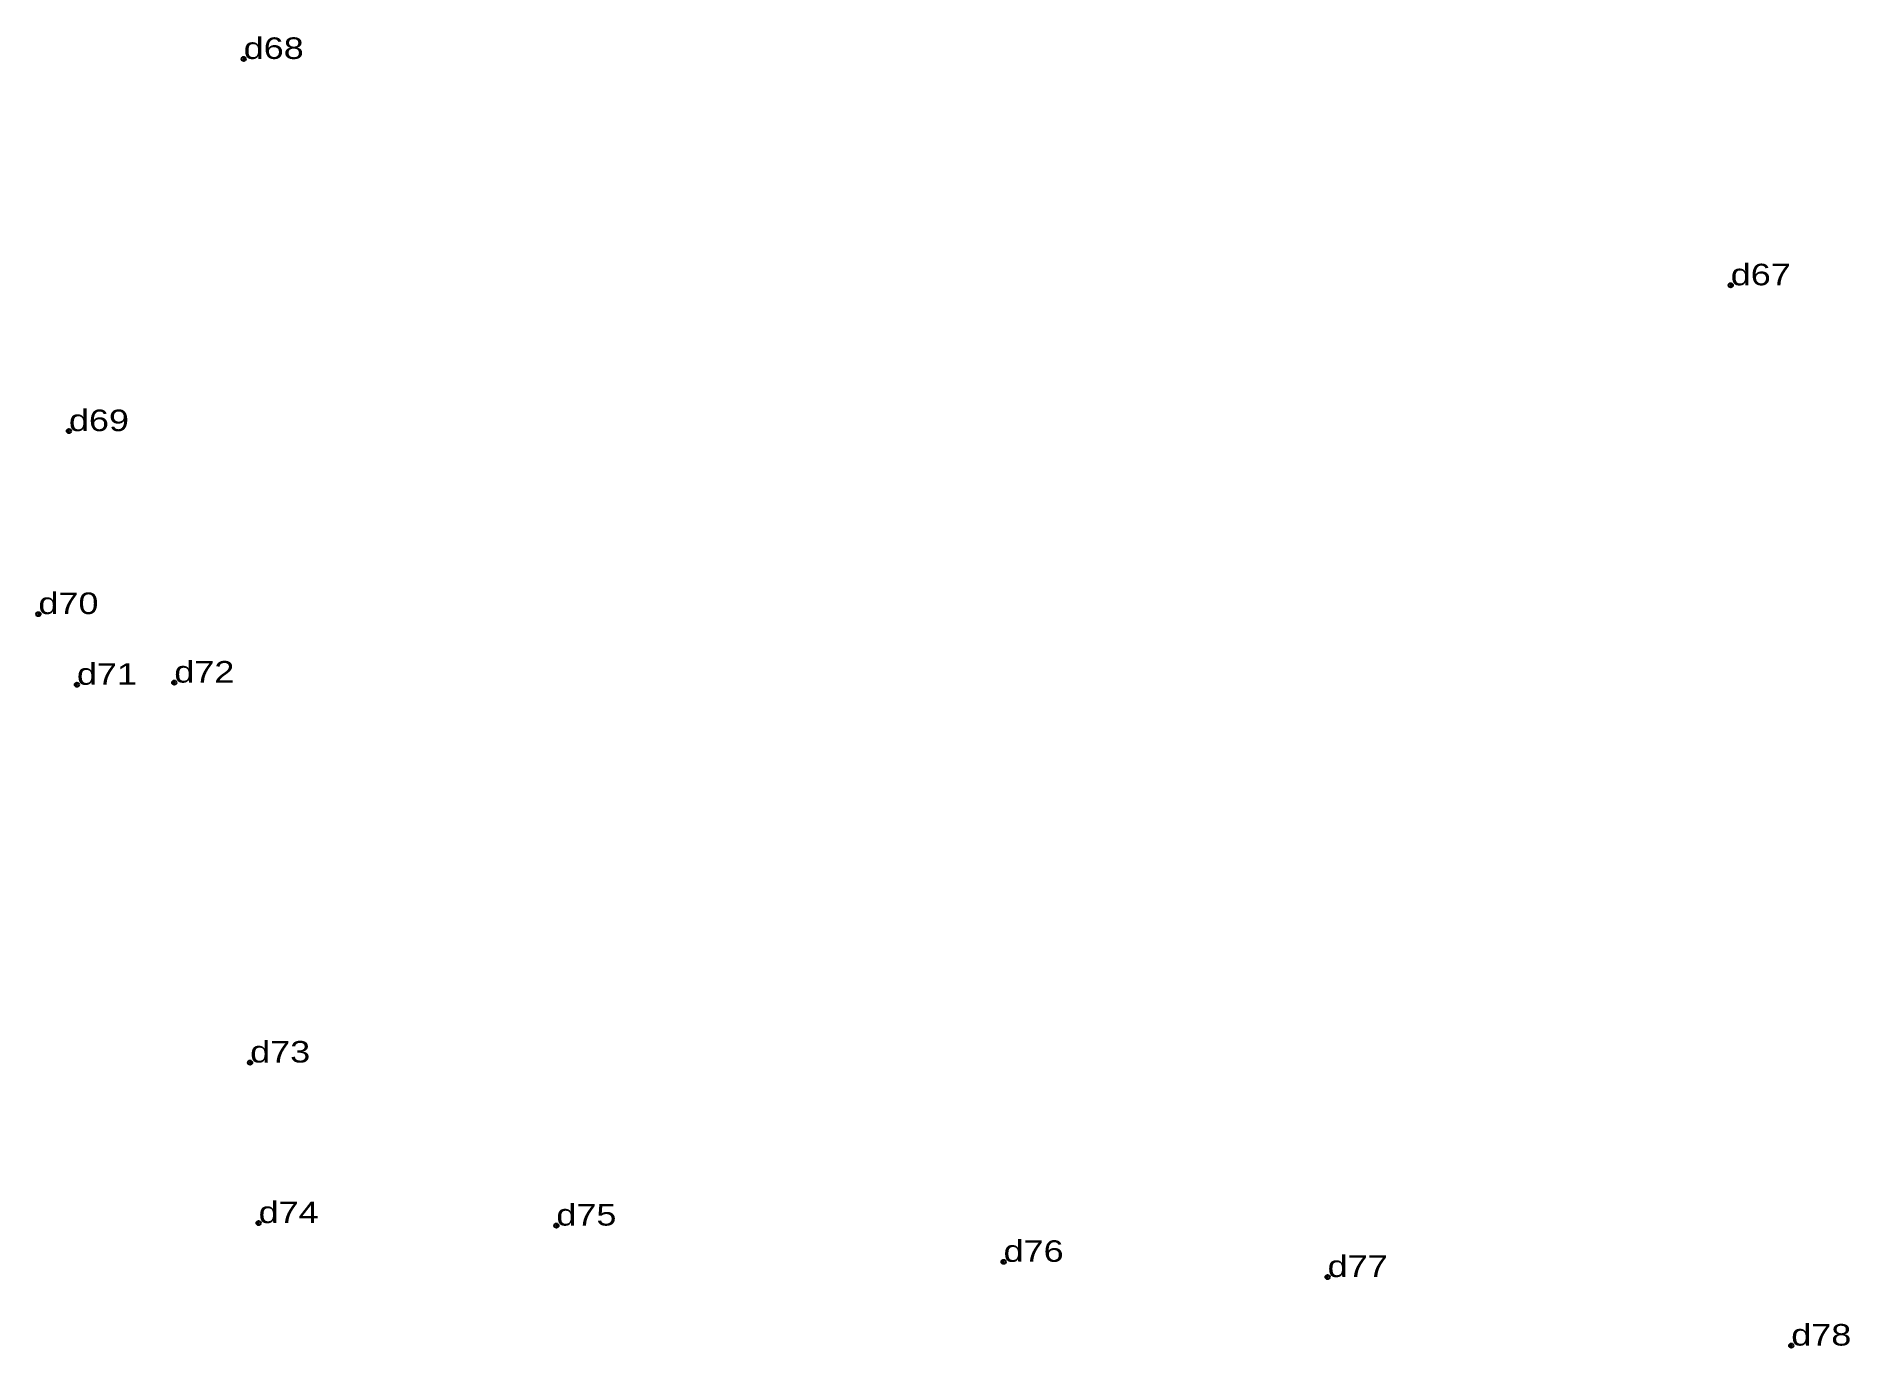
# Model space of a CAD drawing. Header units: metres. Extents: x 533752 to 539561, y 1849269 to 1850504.
# Drawn here: x 533752 to 533903.6, y 1849269 to 1849378.6 of the extents above.
import ezdxf

# ---------------------------------------------------------------- set-up
doc = ezdxf.new("R2010")
doc.units = ezdxf.units.M
doc.header["$LTSCALE"] = 0.72
doc.header["$PDMODE"] = 32
doc.header["$PDSIZE"] = 0.36
doc.layers.add('12', color=7, linetype='Continuous')
doc.layers.add('7', color=7, linetype='Continuous')

msp = doc.modelspace()

# ---------------------------------------------------------------- linework, layer by layer
at = {"layer": '7'}
for p in [(533769.38, 1849376.72), (533893.7, 1849357.8), (533754.77, 1849345.61), (533752.22, 1849330.31), (533755.44, 1849324.41), (533763.58, 1849324.59), (533769.92, 1849292.83), (533770.63, 1849279.41), (533795.52, 1849279.2), (533832.91, 1849276.17), (533860, 1849274.9), (533898.76, 1849269.17)]:
    msp.add_point(p, dxfattribs=at)

# ---------------------------------------------------------------- texts
at = {"layer": '12', "width": 1.25}
for s, p in [('d68', (533769.38, 1849376.72)), ('d67', (533893.7, 1849357.8)), ('d69', (533754.77, 1849345.61)), ('d70', (533752.22, 1849330.32)), ('d71', (533755.44, 1849324.41)), ('d72', (533763.58, 1849324.59)), ('d73', (533769.92, 1849292.83)), ('d74', (533770.63, 1849279.41)), ('d75', (533795.52, 1849279.2)), ('d76', (533832.91, 1849276.17)), ('d77', (533860, 1849274.9)), ('d78', (533898.76, 1849269.17))]:
    msp.add_text(s, height=1.8, dxfattribs=at).set_placement(p)

doc.saveas('drawing.dxf')
